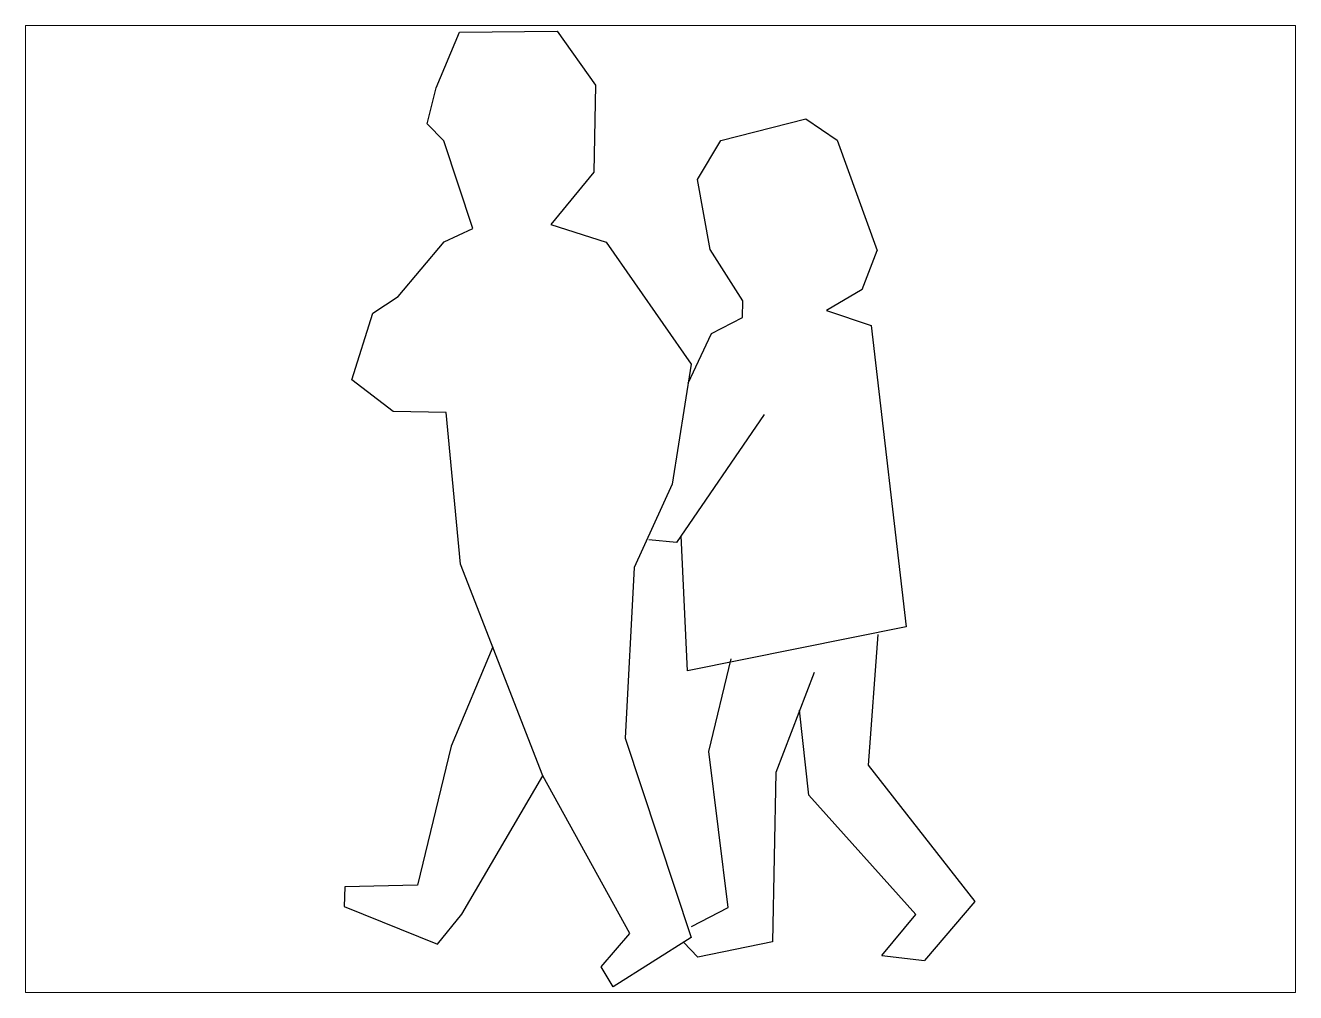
# Paper-space layout 'Layout1' of a CAD drawing. Header units: millimetres. Extents: x 1.05 to 9.45, y 0.8 to 7.2.
# The model-space entities are those that its viewports show. They can reach past a viewport. Long polylines and large blocks are cut down to what shows.
import ezdxf

# ---------------------------------------------------------------- set-up
doc = ezdxf.new("R2010")
doc.units = ezdxf.units.MM
doc.header["$MEASUREMENT"] = 0

# ---------------------------------------------------------------- blocks, each defined once
blk = doc.blocks.new('M_SITE2D_ELEV_PEOPLE_Children Walking 1')
at = {"color": 0, "linetype": 'ByBlock'}
for p, q in [((-240.428277, 894.25407), (-217.151118, 949.607651)), ((-217.151118, 949.607651), (-120.238528, 950.422839)), ((-120.238528, 950.422839), (-82.124006, 896.804408)), ((-82.124006, 896.804408), (-83.816991, 810.34931)), ((-249.293556, 858.200518), (-240.428277, 894.25407)), ((42.48548, 841.716595), (127.06248, 863.22877)), ((127.06248, 863.22877), (158.128176, 841.898877)), ((-232.980847, 841.23617), (-249.293556, 858.200518)), ((-204.006741, 754.180542), (-232.980847, 841.23617)), ((19.207895, 803.007931), (42.48548, 841.716595)), ((158.128176, 841.898877), (197.961442, 732.368527)), ((-83.816991, 810.34931), (-126.611391, 758.315258)), ((31.875681, 733.242896), (19.207895, 803.007931)), ((-126.611391, 758.315258), (-71.47545, 740.590664)), ((-232.658435, 741.034034), (-204.006741, 754.180542)), ((-278.113909, 686.441126), (-232.658435, 741.034034)), ((-71.47545, 740.590664), (13.001135, 619.382737)), ((64.16889, 682.349426), (31.875681, 733.242896)), ((182.899876, 693.425761), (197.961442, 732.368527)), ((-303.567033, 669.968276), (-278.113909, 686.441126)), ((63.843071, 665.710898), (64.16889, 682.349426)), ((182.899876, 693.425761), (147.528062, 672.557797)), ((-324.445051, 603.79748), (-303.567033, 669.968276)), ((147.528062, 672.557797), (191.949006, 657.653993)), ((33.176405, 649.666511), (63.843071, 665.710898)), ((191.949006, 657.653993), (226.633098, 358.210156)), ((9.996432, 600.482792), (33.176405, 649.666511)), ((13.001135, 619.382737), (-5.982018, 499.976402)), ((-283.286138, 572.312645), (-324.445051, 603.79748)), ((-230.434342, 571.277688), (-283.286138, 572.312645)), ((-216.414723, 420.546233), (-230.434342, 571.277688)), ((85.535929, 569.135057), (-1.566016, 442.114958)), ((-5.982018, 499.976402), (-43.830772, 417.166652)), ((-1.566016, 442.114958), (-28.940913, 444.605548)), ((9.25466, 314.366214), (2.933237, 448.676183)), ((-134.374589, 210.062419), (-216.414723, 420.546233)), ((-43.830772, 417.166652), (-52.705421, 247.301273)), ((226.633098, 358.210156), (9.25466, 314.366214)), ((198.502746, 350.469594), (188.934428, 220.376211)), ((-184.306339, 338.168319), (-225.506585, 239.588502)), ((30.52574, 234.044325), (52.677589, 326.314798)), ((135.308469, 312.604269), (97.022781, 213.159918)), ((129.935925, 190.852683), (120.606953, 275.157346)), ((-52.705421, 247.301273), (13.027795, 49.013151)), ((-225.506585, 239.588502), (-258.895229, 101.208384)), ((49.841593, 78.971106), (30.52574, 234.044325)), ((188.934428, 220.376211), (294.961284, 84.814327)), ((-215.075242, 72.282405), (-134.374589, 210.062419)), ((-47.922645, 53.144035), (-134.374589, 210.062419)), ((97.022781, 213.159918), (93.885608, 44.818808)), ((236.288601, 71.929327), (129.935925, 190.852683)), ((-258.895229, 101.208384), (-331.379262, 99.690447)), ((-331.379262, 99.690447), (-331.762579, 80.115708)), ((-331.762579, 80.115708), (-239.14542, 42.617416)), ((13.245008, 60.105504), (49.841593, 78.971106)), ((294.961284, 84.814327), (244.808057, 26.186399)), ((-239.14542, 42.617416), (-215.075242, 72.282405)), ((202.501398, 31.16758), (236.288601, 71.929327)), ((-76.637799, 20.090154), (-47.922645, 53.144035)), ((13.027795, 49.013151), (-64.479467, 0)), ((19.448013, 29.731402), (5.50278, 44.583115)), ((93.885608, 44.818808), (19.448013, 29.731402)), ((202.501398, 31.16758), (244.808057, 26.186399)), ((-64.479467, 0), (-76.637799, 20.090154))]:
    blk.add_line(p, q, dxfattribs=at)

msp = doc.modelspace()

# ---------------------------------------------------------------- block references
at = {"color": 0, "linetype": 'ByBlock'}
msp.add_blockref('M_SITE2D_ELEV_PEOPLE_Children Walking 1', (15700, 9500), dxfattribs=at)

psp = doc.layouts.get("Layout1")

# ---------------------------------------------------------------- viewports
at = {"layer": '0'}
psp.add_viewport(center=(5.25, 4), size=(8.4, 6.4), view_center_point=(15682.4948, 9975.2787), view_height=961.847003, dxfattribs=at)

doc.saveas('drawing.dxf')
